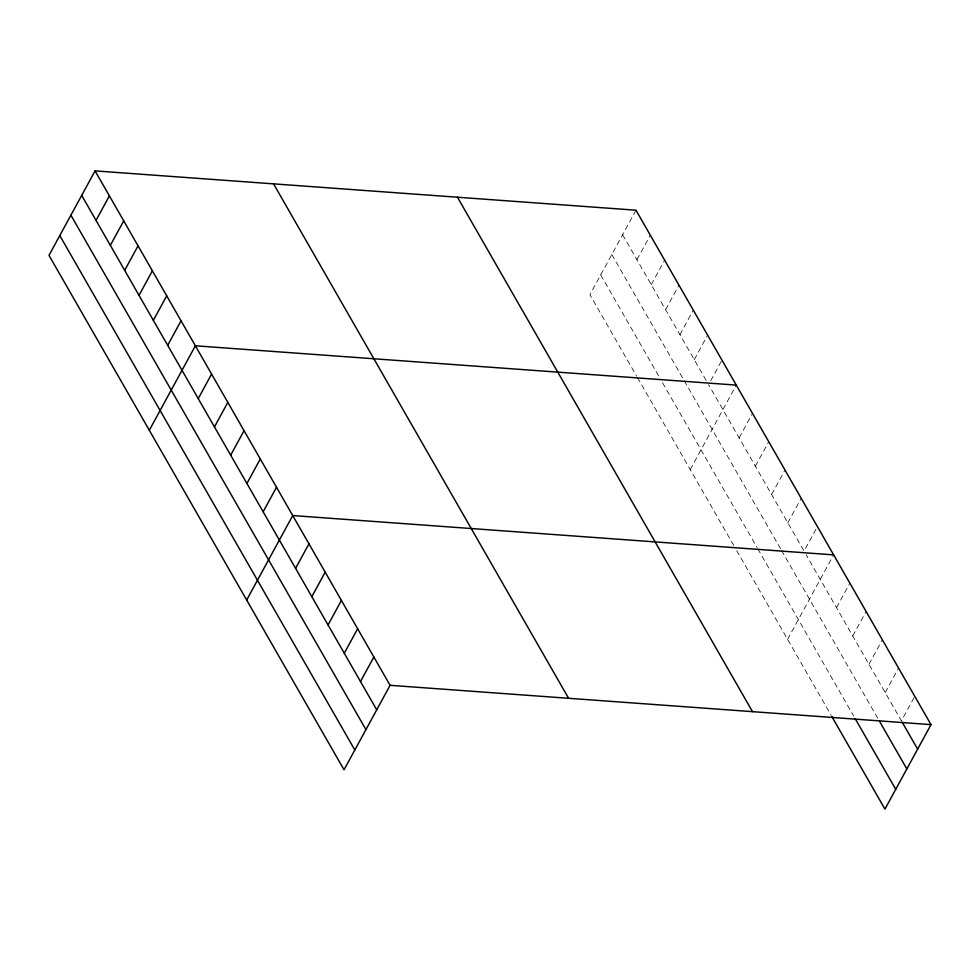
<?xml version="1.0" encoding="UTF-8"?>
<svg xmlns="http://www.w3.org/2000/svg" width="980" height="980" viewBox="0 0 980 980"><rect width="100%" height="100%" fill="white"/><g stroke="black" fill="none" stroke-linecap="round" stroke-linejoin="round"><path stroke-width="0.73" stroke-dasharray="4.9 3.68" d="M635.971 210.198L589.911 294.686L636.669 376.21M636.939 259.7L650.304 235.188M651.259 284.69L664.624 260.178M665.592 309.68L678.956 285.168M679.924 334.658L693.289 310.146M694.257 359.648L707.621 335.135M710.696 380.767L721.954 360.126M690.214 469.591L736.274 385.103M739.141 437.913L752.505 413.401M755.372 466.211L768.736 441.698M771.591 494.508L784.956 469.984M787.822 522.793L801.187 498.281M816.009 529.151L804.053 551.091L708.589 384.638M787.577 639.352L833.637 554.876M836.504 607.674L849.868 583.161M852.723 635.971L866.087 611.459M868.954 664.269L882.319 639.756M885.185 692.554L898.55 668.042M914.071 697.625L901.404 720.851L806.258 554.95M622.606 234.71L706.323 380.693M611.814 254.506L683.464 379.432M684.224 380.755L780.717 549.021M781.452 550.307L878.08 718.781M600.703 274.89L659.528 377.471M662.541 382.727L757.062 547.538M757.797 548.825L853.69 716.013M637.429 377.533L733.738 545.468M736.691 550.613L831.101 715.229"/><path stroke-width="1.47" d="M95.06 170.888L49 255.364L344.029 769.802L390.089 685.314L95.06 170.888L635.971 210.198L931 724.636L884.94 809.113L831.836 716.515M96.028 220.39L109.392 195.878M110.348 245.38L123.725 220.868M124.681 270.358L138.045 245.845M139.013 295.348L152.378 270.835M153.346 320.338L166.71 295.825M167.678 345.327L181.043 320.815M149.315 430.269L195.375 345.793L736.274 385.103M198.23 398.603L211.594 374.091M214.461 426.9L227.826 402.388M230.68 455.185L244.045 430.673M246.911 483.483L260.276 458.971M263.142 511.781L276.507 487.268M246.666 600.042L292.726 515.554L833.637 554.876M295.593 568.363L308.957 543.851M311.824 596.661L325.188 572.149M328.043 624.958L341.408 600.434M344.274 653.244L357.639 628.731M360.505 681.541L373.87 657.029M390.089 685.314L931 724.636M902.151 722.138L917.635 749.149M879.55 721.354L906.843 768.933M855.16 718.585L895.732 789.317M457.464 197.225L752.505 711.664M273.555 183.86L568.596 698.287M81.695 195.4L376.724 709.839M70.903 215.196L365.932 729.622M59.792 235.58L354.821 750.006"/></g></svg>
